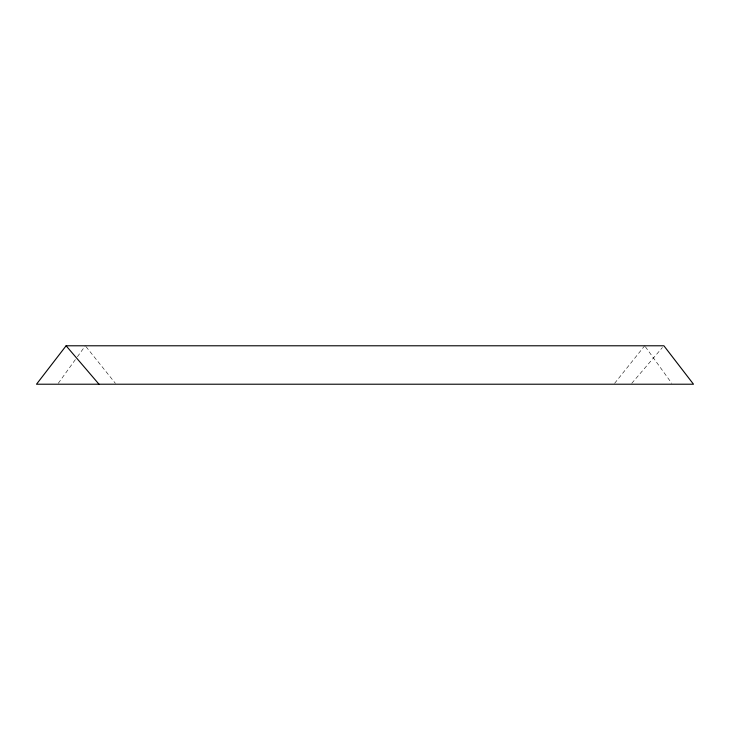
<?xml version="1.0" encoding="UTF-8"?>
<svg xmlns="http://www.w3.org/2000/svg" width="730" height="730" viewBox="0 0 730 730"><rect width="100%" height="100%" fill="white"/><g stroke="black" fill="none" stroke-linecap="round" stroke-linejoin="round"><path stroke-width="0.55" stroke-dasharray="3.65 2.74" d="M58.272 383.296L76.741 357.682M77.407 356.769L85.319 345.783M614.614 383.341L644.681 345.783M631.742 383.359L662.429 347.498M86.021 346.659L115.386 383.341M645.338 346.704L671.728 383.296"/><path stroke-width="1.09" d="M66.102 345.783L36.5 384.217L693.5 384.217L663.898 345.783L66.102 345.783L98.988 384.217"/></g></svg>
